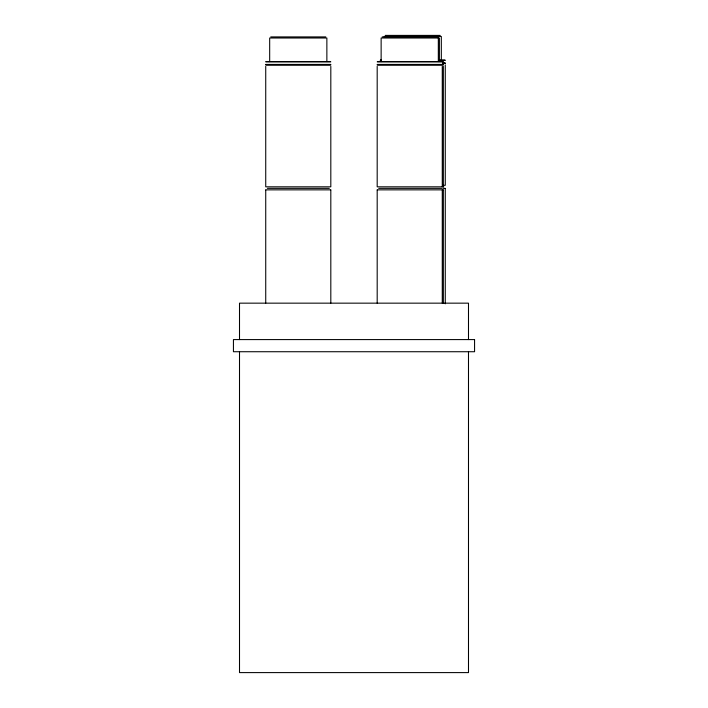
<?xml version="1.0" encoding="UTF-8"?>
<svg xmlns="http://www.w3.org/2000/svg" width="708" height="708" viewBox="0 0 708 708"><rect width="100%" height="100%" fill="white"/><g stroke="black" fill="none" stroke-linecap="round" stroke-linejoin="round"><path stroke-width="1.06" d="M385.214 35.4L440.243 35.4M384.134 36.48L441.323 36.48L441.323 60.047M270.757 36.913L325.786 36.913M382.214 36.913L438.323 36.913M380.497 60.047L381.081 60.047M439.509 60.047L444.96 60.047M380.196 60.348L381.515 60.348M440.155 60.348L445.27 60.348M266.04 61.569L330.503 61.569M377.497 61.569L443.04 61.569M265.73 61.87L330.813 61.87M377.187 61.87L443.35 61.87M442.934 62.888L445.27 62.888M442.668 63.189L444.819 63.189M442.934 63.499L445.27 63.499M265.73 64.41L330.813 64.41M377.187 64.41L443.35 64.41M266.04 64.711L330.503 64.711M377.497 64.711L443.04 64.711M265.73 65.012L330.813 65.012M377.187 65.012L443.35 65.012M442.934 185.31L445.27 185.31L445.27 64.879M443.748 186.823L377.187 186.823L377.187 66.402M267.385 188.346L329.291 188.346M378.709 188.346L441.827 188.346M442.934 188.346L445.27 188.346M265.73 189.859L330.813 189.859M377.187 189.859L443.35 189.859M468.492 339.583L468.492 303.157L239.508 303.157L239.508 339.583M468.492 351.726L468.492 672.6L239.508 672.6L239.508 351.726M445.27 188.514L445.27 303.812M443.35 66.402L443.35 186.823M443.35 190.036L443.35 303.121M442.27 66.402L442.27 186.823M442.27 190.036L442.27 303.121M439.403 61.569L439.403 38.002L381.134 38.002L381.134 61.569M438.323 38.002L438.323 61.569M377.187 190.036L377.187 303.121M330.813 66.402L330.813 186.823L265.73 186.823L265.73 66.402M330.813 190.036L330.813 303.121M326.866 61.569L326.866 38.002L269.677 38.002L269.677 61.569M265.73 190.036L265.73 303.121M474.564 339.583L233.436 339.583L233.436 351.726L474.564 351.726L474.564 339.583"/></g></svg>
